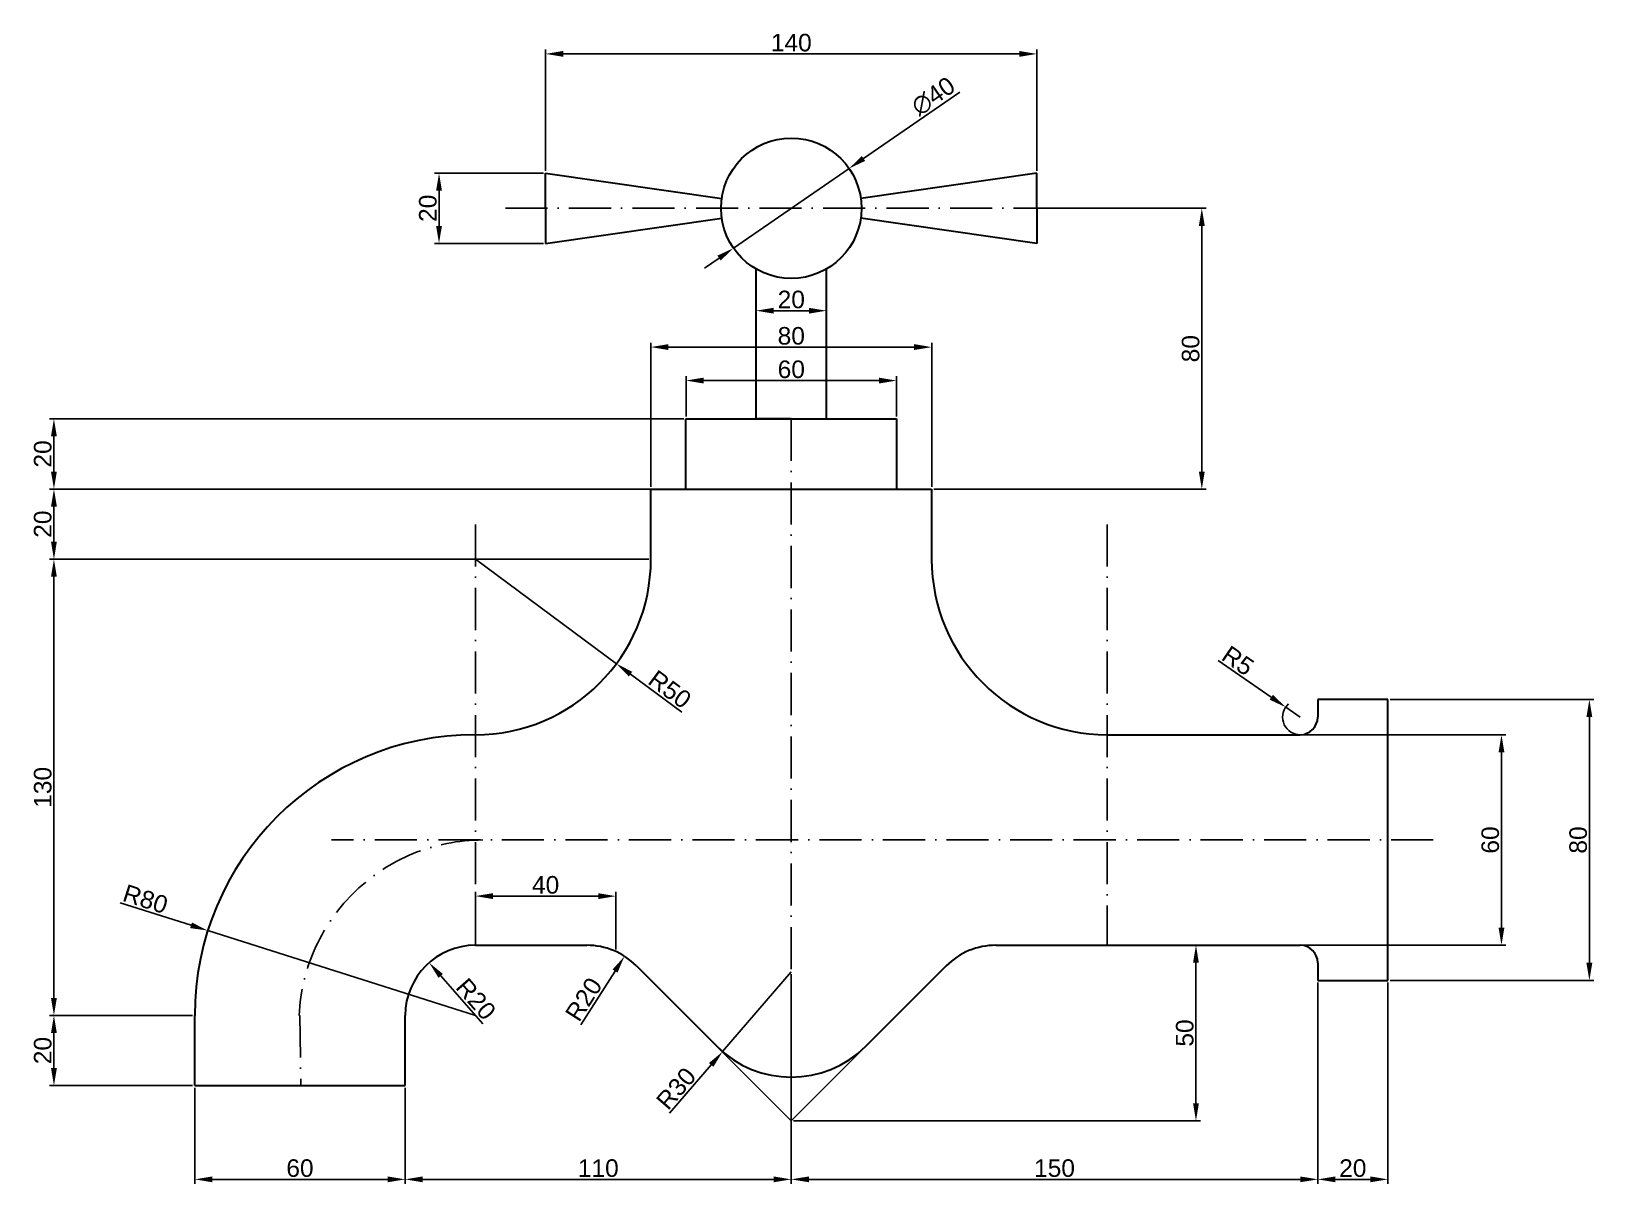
# Model space of a CAD drawing. Extents: x 985 to 1430, y 1510 to 1838.
import ezdxf

# ---------------------------------------------------------------- set-up
doc = ezdxf.new("R2010")
doc.units = 12
doc.linetypes.add('ACAD_ISO10W100', pattern=[18, 12, -3, 0, -3])
doc.layers.get('0').update_dxf_attribs({"lineweight": 30})
doc.layers.add('cotas', color=7, linetype='Continuous')
doc.layers.add('ejes', color=7, linetype='ACAD_ISO10W100')
doc.styles.get("Standard").update_dxf_attribs({"font": 'ARIAL.TTF'})
doc.dimstyles.new('ISO-35', dxfattribs={"dimtxt": 5, "dimasz": 5, "dimexe": 1.25, "dimexo": 0.625, "dimtad": 1, "dimtxsty": 'Standard', "dimcen": 0, "dimadec": 0, "dimazin": 0, "dimtfac": 1, "dimtmove": 0, "dimatfit": 3, "dimfxl": 1, "dimarcsym": 1})

# ---------------------------------------------------------------- blocks, each defined once
blk = doc.blocks.new('*D1')
at = {"layer": 'cotas', "color": 0, "lineweight": -2}
for p, q in [((1031.42, 1536.89), (1031.42, 1509.56)), ((1091.42, 1536.89), (1091.42, 1509.56)), ((1036.42, 1510.81), (1086.42, 1510.81))]:
    blk.add_line(p, q, dxfattribs=at)
at = {"layer": 'cotas', "color": 0}
for points in [[(1036.42, 1511.64), (1036.42, 1509.98), (1031.42, 1510.81)], [(1086.42, 1511.64), (1086.42, 1509.98), (1091.42, 1510.81)]]:
    blk.add_solid(points, dxfattribs=at)
at = {"layer": 'Defpoints', "color": 0}
for p in [(1031.42, 1537.51), (1091.42, 1537.51), (1091.42, 1510.81)]:
    blk.add_point(p, dxfattribs=at)
at = {"layer": 'cotas', "color": 0, "insert": (1061.42, 1513.99), "char_height": 5, "attachment_point": 5}
blk.add_mtext('60', dxfattribs=at)
blk = doc.blocks.new('*D2')
at = {"layer": 'cotas', "color": 0, "lineweight": -2}
for p, q in [((1010.15, 1589.63), (1030.4, 1583.21)), ((1111.42, 1557.51), (1035.16, 1581.7))]:
    blk.add_line(p, q, dxfattribs=at)
at = {"layer": 'cotas', "color": 0}
blk.add_solid([(1030.65, 1584), (1030.14, 1582.41), (1035.16, 1581.7)], dxfattribs=at)
at = {"layer": 'Defpoints', "color": 0}
for p in [(1035.16, 1581.7), (1111.42, 1557.51)]:
    blk.add_point(p, dxfattribs=at)
at = {"layer": 'cotas', "color": 0, "insert": (1017.39, 1590.66), "char_height": 5, "attachment_point": 5, "rotation": 342.4057}
blk.add_mtext('R80', dxfattribs=at)
blk = doc.blocks.new('*D3')
at = {"layer": 'cotas', "color": 0, "lineweight": -2}
blk.add_line((1113.52, 1555.12), (1101.53, 1568.79), dxfattribs=at)
at = {"layer": 'cotas', "color": 0}
blk.add_solid([(1102.16, 1569.34), (1100.9, 1568.24), (1098.23, 1572.55)], dxfattribs=at)
at = {"layer": 'Defpoints', "color": 0}
for p in [(1098.23, 1572.55), (1111.42, 1557.51)]:
    blk.add_point(p, dxfattribs=at)
at = {"layer": 'cotas', "color": 0, "insert": (1111.56, 1562.17), "char_height": 5, "attachment_point": 5, "rotation": 311.2405}
blk.add_mtext('R20', dxfattribs=at)
blk = doc.blocks.new('*D4')
at = {"layer": 'cotas', "color": 0, "lineweight": -2}
for p, q in [((1201.42, 1569.31), (1201.42, 1509.56)), ((1091.42, 1536.26), (1091.42, 1509.56)), ((1096.42, 1510.81), (1196.42, 1510.81))]:
    blk.add_line(p, q, dxfattribs=at)
at = {"layer": 'cotas', "color": 0}
for points in [[(1096.42, 1511.64), (1096.42, 1509.98), (1091.42, 1510.81)], [(1196.42, 1511.64), (1196.42, 1509.98), (1201.42, 1510.81)]]:
    blk.add_solid(points, dxfattribs=at)
at = {"layer": 'Defpoints', "color": 0}
for p in [(1201.42, 1569.94), (1091.42, 1536.89), (1201.42, 1510.81)]:
    blk.add_point(p, dxfattribs=at)
at = {"layer": 'cotas', "color": 0, "insert": (1146.42, 1513.99), "char_height": 5, "attachment_point": 5}
blk.add_mtext('110', dxfattribs=at)
blk = doc.blocks.new('*D5')
at = {"layer": 'cotas', "color": 0, "lineweight": -2}
blk.add_line((1141.42, 1554.83), (1151.2, 1570.16), dxfattribs=at)
at = {"layer": 'cotas', "color": 0}
blk.add_solid([(1150.5, 1570.61), (1151.9, 1569.71), (1153.89, 1574.38)], dxfattribs=at)
at = {"layer": 'Defpoints', "color": 0}
for p in [(1153.89, 1574.38), (1143.13, 1557.51)]:
    blk.add_point(p, dxfattribs=at)
at = {"layer": 'cotas', "color": 0, "insert": (1142.29, 1562.1), "char_height": 5, "attachment_point": 5, "rotation": 57.4692}
blk.add_mtext('R20', dxfattribs=at)
blk = doc.blocks.new('*D6')
at = {"layer": 'cotas', "color": 0, "lineweight": -2}
for p, q in [((1111.42, 1578.14), (1111.42, 1592.77)), ((1116.42, 1591.52), (1146.42, 1591.52)), ((1151.42, 1576.34), (1151.42, 1592.77))]:
    blk.add_line(p, q, dxfattribs=at)
at = {"layer": 'cotas', "color": 0}
for points in [[(1116.42, 1592.35), (1116.42, 1590.68), (1111.42, 1591.52)], [(1146.42, 1592.35), (1146.42, 1590.68), (1151.42, 1591.52)]]:
    blk.add_solid(points, dxfattribs=at)
at = {"layer": 'Defpoints', "color": 0}
for p in [(1151.42, 1591.52), (1111.42, 1577.51), (1151.42, 1575.72)]:
    blk.add_point(p, dxfattribs=at)
at = {"layer": 'cotas', "color": 0, "insert": (1131.42, 1594.7), "char_height": 5, "attachment_point": 5}
blk.add_mtext('40', dxfattribs=at)
blk = doc.blocks.new('*D7')
at = {"layer": 'cotas', "color": 0, "lineweight": -2}
for p, q in [((1351.42, 1566.89), (1351.42, 1509.56)), ((1201.42, 1511.43), (1201.42, 1512.06)), ((1206.42, 1510.81), (1346.42, 1510.81))]:
    blk.add_line(p, q, dxfattribs=at)
at = {"layer": 'cotas', "color": 0}
for points in [[(1206.42, 1511.64), (1206.42, 1509.98), (1201.42, 1510.81)], [(1346.42, 1511.64), (1346.42, 1509.98), (1351.42, 1510.81)]]:
    blk.add_solid(points, dxfattribs=at)
at = {"layer": 'Defpoints', "color": 0}
for p in [(1351.42, 1567.51), (1201.42, 1510.81), (1351.42, 1510.81)]:
    blk.add_point(p, dxfattribs=at)
at = {"layer": 'cotas', "color": 0, "insert": (1276.42, 1513.99), "char_height": 5, "attachment_point": 5}
blk.add_mtext('150', dxfattribs=at)
blk = doc.blocks.new('*D8')
at = {"layer": 'cotas', "color": 0, "lineweight": -2}
for p, q in [((1351.42, 1566.89), (1351.42, 1509.56)), ((1371.42, 1566.89), (1371.42, 1509.56)), ((1366.42, 1510.81), (1356.42, 1510.81))]:
    blk.add_line(p, q, dxfattribs=at)
at = {"layer": 'cotas', "color": 0}
for points in [[(1356.42, 1511.64), (1356.42, 1509.98), (1351.42, 1510.81)], [(1366.42, 1511.64), (1366.42, 1509.98), (1371.42, 1510.81)]]:
    blk.add_solid(points, dxfattribs=at)
at = {"layer": 'Defpoints', "color": 0}
for p in [(1351.42, 1567.51), (1371.42, 1567.51), (1351.42, 1510.81)]:
    blk.add_point(p, dxfattribs=at)
at = {"layer": 'cotas', "color": 0, "insert": (1361.42, 1513.99), "char_height": 5, "attachment_point": 5}
blk.add_mtext('20', dxfattribs=at)
blk = doc.blocks.new('*D9')
at = {"layer": 'cotas', "color": 0, "lineweight": -2}
for p, q in [((1372.04, 1647.51), (1430.07, 1647.51)), ((1428.82, 1572.51), (1428.82, 1642.51)), ((1372.04, 1567.51), (1430.07, 1567.51))]:
    blk.add_line(p, q, dxfattribs=at)
at = {"layer": 'cotas', "color": 0}
for points in [[(1427.99, 1642.51), (1429.66, 1642.51), (1428.82, 1647.51)], [(1427.99, 1572.51), (1429.66, 1572.51), (1428.82, 1567.51)]]:
    blk.add_solid(points, dxfattribs=at)
at = {"layer": 'Defpoints', "color": 0}
for p in [(1371.42, 1647.51), (1428.82, 1647.51), (1371.42, 1567.51)]:
    blk.add_point(p, dxfattribs=at)
at = {"layer": 'cotas', "color": 0, "insert": (1425.65, 1607.51), "char_height": 5, "attachment_point": 5, "rotation": 90}
blk.add_mtext('80', dxfattribs=at)
blk = doc.blocks.new('*D10')
at = {"layer": 'cotas', "color": 0, "lineweight": -2}
for p, q in [((1347.04, 1637.51), (1405.03, 1637.51)), ((1403.78, 1632.51), (1403.78, 1582.51)), ((1347.04, 1577.51), (1405.03, 1577.51))]:
    blk.add_line(p, q, dxfattribs=at)
at = {"layer": 'cotas', "color": 0}
for points in [[(1402.95, 1632.51), (1404.61, 1632.51), (1403.78, 1637.51)], [(1402.95, 1582.51), (1404.61, 1582.51), (1403.78, 1577.51)]]:
    blk.add_solid(points, dxfattribs=at)
at = {"layer": 'Defpoints', "color": 0}
for p in [(1346.42, 1637.51), (1346.42, 1577.51), (1403.78, 1577.51)]:
    blk.add_point(p, dxfattribs=at)
at = {"layer": 'cotas', "color": 0, "insert": (1400.6, 1607.51), "char_height": 5, "attachment_point": 5, "rotation": 90}
blk.add_mtext('60', dxfattribs=at)
blk = doc.blocks.new('*D11')
at = {"layer": 'cotas', "color": 0, "lineweight": -2}
for p, q in [((1201.42, 1569.94), (1181.85, 1547.2)), ((1166.73, 1529.63), (1178.59, 1543.41))]:
    blk.add_line(p, q, dxfattribs=at)
at = {"layer": 'cotas', "color": 0}
blk.add_solid([(1177.96, 1543.95), (1179.22, 1542.87), (1181.85, 1547.2)], dxfattribs=at)
at = {"layer": 'Defpoints', "color": 0}
for p in [(1201.42, 1569.94), (1181.85, 1547.2)]:
    blk.add_point(p, dxfattribs=at)
at = {"layer": 'cotas', "color": 0, "insert": (1168.62, 1536.7), "char_height": 5, "attachment_point": 5, "rotation": 49.2861}
blk.add_mtext('R30', dxfattribs=at)
blk = doc.blocks.new('*D12')
at = {"layer": 'cotas', "color": 0, "lineweight": -2}
for p, q in [((1303.69, 1577.51), (1317.98, 1577.51)), ((1316.73, 1532.51), (1316.73, 1572.51)), ((1202.04, 1527.51), (1317.98, 1527.51))]:
    blk.add_line(p, q, dxfattribs=at)
at = {"layer": 'cotas', "color": 0}
for points in [[(1315.89, 1572.51), (1317.56, 1572.51), (1316.73, 1577.51)], [(1315.89, 1532.51), (1317.56, 1532.51), (1316.73, 1527.51)]]:
    blk.add_solid(points, dxfattribs=at)
at = {"layer": 'Defpoints', "color": 0}
for p in [(1303.06, 1577.51), (1316.73, 1577.51), (1201.42, 1527.51)]:
    blk.add_point(p, dxfattribs=at)
at = {"layer": 'cotas', "color": 0, "insert": (1313.55, 1552.51), "char_height": 5, "attachment_point": 5, "rotation": 90}
blk.add_mtext('50', dxfattribs=at)
blk = doc.blocks.new('*D13')
at = {"layer": 'cotas', "color": 0, "lineweight": -2}
for p, q in [((1249.46, 1820.63), (1222, 1801.7)), ((1184.95, 1776.16), (1217.89, 1798.86)), ((1180.83, 1773.33), (1176.72, 1770.49))]:
    blk.add_line(p, q, dxfattribs=at)
at = {"layer": 'cotas', "color": 0}
for points in [[(1221.53, 1802.39), (1222.48, 1801.01), (1217.89, 1798.86)], [(1180.36, 1774.01), (1181.31, 1772.64), (1184.95, 1776.16)]]:
    blk.add_solid(points, dxfattribs=at)
at = {"layer": 'Defpoints', "color": 0}
for p in [(1217.89, 1798.86), (1184.95, 1776.16)]:
    blk.add_point(p, dxfattribs=at)
at = {"layer": 'cotas', "color": 0, "insert": (1241.89, 1819.43), "char_height": 5, "attachment_point": 5, "rotation": 34.5758}
blk.add_mtext('∅40', dxfattribs=at)
blk = doc.blocks.new('*D14')
at = {"layer": 'cotas', "color": 0, "lineweight": -2}
for p, q in [((1161.42, 1708.14), (1161.42, 1749.21)), ((1166.42, 1747.96), (1236.42, 1747.96)), ((1241.42, 1708.14), (1241.42, 1749.21))]:
    blk.add_line(p, q, dxfattribs=at)
at = {"layer": 'cotas', "color": 0}
for points in [[(1166.42, 1748.8), (1166.42, 1747.13), (1161.42, 1747.96)], [(1236.42, 1748.8), (1236.42, 1747.13), (1241.42, 1747.96)]]:
    blk.add_solid(points, dxfattribs=at)
at = {"layer": 'Defpoints', "color": 0}
for p in [(1241.42, 1747.96), (1161.42, 1707.51), (1241.42, 1707.51)]:
    blk.add_point(p, dxfattribs=at)
at = {"layer": 'cotas', "color": 0, "insert": (1201.42, 1751.14), "char_height": 5, "attachment_point": 5}
blk.add_mtext('80', dxfattribs=at)
blk = doc.blocks.new('*D15')
at = {"layer": 'cotas', "color": 0, "lineweight": -2}
for p, q in [((1171.42, 1728.14), (1171.42, 1739.67)), ((1176.42, 1738.42), (1226.42, 1738.42)), ((1231.42, 1728.14), (1231.42, 1739.67))]:
    blk.add_line(p, q, dxfattribs=at)
at = {"layer": 'cotas', "color": 0}
for points in [[(1176.42, 1739.25), (1176.42, 1737.59), (1171.42, 1738.42)], [(1226.42, 1739.25), (1226.42, 1737.59), (1231.42, 1738.42)]]:
    blk.add_solid(points, dxfattribs=at)
at = {"layer": 'Defpoints', "color": 0}
for p in [(1231.42, 1738.42), (1171.42, 1727.51), (1231.42, 1727.51)]:
    blk.add_point(p, dxfattribs=at)
at = {"layer": 'cotas', "color": 0, "insert": (1201.42, 1741.6), "char_height": 5, "attachment_point": 5}
blk.add_mtext('60', dxfattribs=at)
blk = doc.blocks.new('*D16')
at = {"layer": 'cotas', "color": 0, "lineweight": -2}
for p, q in [((1191.42, 1746.29), (1191.42, 1759.58)), ((1211.42, 1746.29), (1211.42, 1759.58)), ((1196.42, 1758.33), (1206.42, 1758.33))]:
    blk.add_line(p, q, dxfattribs=at)
at = {"layer": 'cotas', "color": 0}
for points in [[(1196.42, 1759.16), (1196.42, 1757.49), (1191.42, 1758.33)], [(1206.42, 1759.16), (1206.42, 1757.49), (1211.42, 1758.33)]]:
    blk.add_solid(points, dxfattribs=at)
at = {"layer": 'Defpoints', "color": 0}
for p in [(1211.42, 1758.33), (1191.42, 1745.66), (1211.42, 1745.66)]:
    blk.add_point(p, dxfattribs=at)
at = {"layer": 'cotas', "color": 0, "insert": (1201.42, 1761.5), "char_height": 5, "attachment_point": 5}
blk.add_mtext('20', dxfattribs=at)
blk = doc.blocks.new('*D17')
at = {"layer": 'cotas', "color": 0, "lineweight": -2}
for p, q in [((1131.42, 1798.14), (1131.42, 1832.75)), ((1136.42, 1831.5), (1266.42, 1831.5)), ((1271.42, 1798.14), (1271.42, 1832.75))]:
    blk.add_line(p, q, dxfattribs=at)
at = {"layer": 'cotas', "color": 0}
for points in [[(1136.42, 1832.33), (1136.42, 1830.67), (1131.42, 1831.5)], [(1266.42, 1832.33), (1266.42, 1830.67), (1271.42, 1831.5)]]:
    blk.add_solid(points, dxfattribs=at)
at = {"layer": 'Defpoints', "color": 0}
for p in [(1271.42, 1831.5), (1131.42, 1797.51), (1271.42, 1797.51)]:
    blk.add_point(p, dxfattribs=at)
at = {"layer": 'cotas', "color": 0, "insert": (1201.42, 1834.68), "char_height": 5, "attachment_point": 5}
blk.add_mtext('140', dxfattribs=at)
blk = doc.blocks.new('*D18')
at = {"layer": 'cotas', "color": 0, "lineweight": -2}
for p, q in [((1111.42, 1687.51), (1151.59, 1657.75)), ((1170.22, 1643.95), (1155.61, 1654.77))]:
    blk.add_line(p, q, dxfattribs=at)
at = {"layer": 'cotas', "color": 0}
blk.add_solid([(1156.11, 1655.44), (1155.12, 1654.1), (1151.59, 1657.75)], dxfattribs=at)
at = {"layer": 'Defpoints', "color": 0}
for p in [(1111.42, 1687.51), (1151.59, 1657.75)]:
    blk.add_point(p, dxfattribs=at)
at = {"layer": 'cotas', "color": 0, "insert": (1166.82, 1650.43), "char_height": 5, "attachment_point": 5, "rotation": 323.4666}
blk.add_mtext('R50', dxfattribs=at)
blk = doc.blocks.new('*D19')
at = {"layer": 'cotas', "color": 0, "lineweight": -2}
for p, q in [((1272.04, 1787.51), (1319.64, 1787.51)), ((1318.39, 1712.51), (1318.39, 1782.51)), ((1242.04, 1707.51), (1319.64, 1707.51))]:
    blk.add_line(p, q, dxfattribs=at)
at = {"layer": 'cotas', "color": 0}
for points in [[(1317.56, 1782.51), (1319.23, 1782.51), (1318.39, 1787.51)], [(1317.56, 1712.51), (1319.23, 1712.51), (1318.39, 1707.51)]]:
    blk.add_solid(points, dxfattribs=at)
at = {"layer": 'Defpoints', "color": 0}
for p in [(1271.42, 1787.51), (1318.39, 1787.51), (1241.42, 1707.51)]:
    blk.add_point(p, dxfattribs=at)
at = {"layer": 'cotas', "color": 0, "insert": (1315.22, 1747.51), "char_height": 5, "attachment_point": 5, "rotation": 90}
blk.add_mtext('80', dxfattribs=at)
blk = doc.blocks.new('*D20')
at = {"layer": 'cotas', "color": 0, "lineweight": -2}
for p, q in [((1130.79, 1797.51), (1099.79, 1797.51)), ((1101.04, 1792.51), (1101.04, 1782.51)), ((1130.79, 1777.51), (1099.79, 1777.51))]:
    blk.add_line(p, q, dxfattribs=at)
at = {"layer": 'cotas', "color": 0}
for points in [[(1100.21, 1792.51), (1101.88, 1792.51), (1101.04, 1797.51)], [(1100.21, 1782.51), (1101.88, 1782.51), (1101.04, 1777.51)]]:
    blk.add_solid(points, dxfattribs=at)
at = {"layer": 'Defpoints', "color": 0}
for p in [(1131.42, 1797.51), (1101.04, 1777.51), (1131.42, 1777.51)]:
    blk.add_point(p, dxfattribs=at)
at = {"layer": 'cotas', "color": 0, "insert": (1097.87, 1787.51), "char_height": 5, "attachment_point": 5, "rotation": 90}
blk.add_mtext('20', dxfattribs=at)
blk = doc.blocks.new('*D21')
at = {"layer": 'cotas', "color": 0, "lineweight": -2}
for p, q in [((1030.79, 1557.51), (990.07, 1557.51)), ((991.32, 1542.51), (991.32, 1552.51)), ((1030.79, 1537.51), (990.07, 1537.51))]:
    blk.add_line(p, q, dxfattribs=at)
at = {"layer": 'cotas', "color": 0}
for points in [[(990.48, 1552.51), (992.15, 1552.51), (991.32, 1557.51)], [(990.48, 1542.51), (992.15, 1542.51), (991.32, 1537.51)]]:
    blk.add_solid(points, dxfattribs=at)
at = {"layer": 'Defpoints', "color": 0}
for p in [(991.32, 1557.51), (1031.42, 1557.51), (1031.42, 1537.51)]:
    blk.add_point(p, dxfattribs=at)
at = {"layer": 'cotas', "color": 0, "insert": (988.14, 1547.51), "char_height": 5, "attachment_point": 5, "rotation": 90}
blk.add_mtext('20', dxfattribs=at)
blk = doc.blocks.new('*D22')
at = {"layer": 'cotas', "color": 0, "lineweight": -2}
for p, q in [((1170.79, 1727.51), (990.07, 1727.51)), ((991.32, 1722.51), (991.32, 1712.51)), ((1170.79, 1707.51), (990.07, 1707.51))]:
    blk.add_line(p, q, dxfattribs=at)
at = {"layer": 'cotas', "color": 0}
for points in [[(990.48, 1722.51), (992.15, 1722.51), (991.32, 1727.51)], [(990.48, 1712.51), (992.15, 1712.51), (991.32, 1707.51)]]:
    blk.add_solid(points, dxfattribs=at)
at = {"layer": 'Defpoints', "color": 0}
for p in [(1171.42, 1727.51), (991.32, 1707.51), (1171.42, 1707.51)]:
    blk.add_point(p, dxfattribs=at)
at = {"layer": 'cotas', "color": 0, "insert": (988.14, 1717.51), "char_height": 5, "attachment_point": 5, "rotation": 90}
blk.add_mtext('20', dxfattribs=at)
blk = doc.blocks.new('*D23')
at = {"layer": 'cotas', "color": 0, "lineweight": -2}
for p, q in [((1160.79, 1687.51), (990.07, 1687.51)), ((991.32, 1562.51), (991.32, 1682.51)), ((1030.17, 1557.51), (990.07, 1557.51))]:
    blk.add_line(p, q, dxfattribs=at)
at = {"layer": 'cotas', "color": 0}
for points in [[(990.48, 1682.51), (992.15, 1682.51), (991.32, 1687.51)], [(990.48, 1562.51), (992.15, 1562.51), (991.32, 1557.51)]]:
    blk.add_solid(points, dxfattribs=at)
at = {"layer": 'Defpoints', "color": 0}
for p in [(991.32, 1687.51), (1161.42, 1687.51), (1030.79, 1557.51)]:
    blk.add_point(p, dxfattribs=at)
at = {"layer": 'cotas', "color": 0, "insert": (988.14, 1622.51), "char_height": 5, "attachment_point": 5, "rotation": 90}
blk.add_mtext('130', dxfattribs=at)
blk = doc.blocks.new('*D24')
at = {"layer": 'cotas', "color": 0, "lineweight": -2}
for p, q in [((1160.79, 1707.51), (990.07, 1707.51)), ((991.32, 1702.51), (991.32, 1692.51)), ((1160.17, 1687.51), (990.07, 1687.51))]:
    blk.add_line(p, q, dxfattribs=at)
at = {"layer": 'cotas', "color": 0}
for points in [[(990.48, 1702.51), (992.15, 1702.51), (991.32, 1707.51)], [(990.48, 1692.51), (992.15, 1692.51), (991.32, 1687.51)]]:
    blk.add_solid(points, dxfattribs=at)
at = {"layer": 'Defpoints', "color": 0}
for p in [(1161.42, 1707.51), (991.32, 1687.51), (1160.79, 1687.51)]:
    blk.add_point(p, dxfattribs=at)
at = {"layer": 'cotas', "color": 0, "insert": (988.14, 1697.51), "char_height": 5, "attachment_point": 5, "rotation": 90}
blk.add_mtext('20', dxfattribs=at)
blk = doc.blocks.new('*D25')
at = {"layer": 'cotas', "color": 0, "lineweight": -2}
for p, q in [((1323.03, 1658.64), (1338.19, 1648.19)), ((1346.42, 1642.51), (1342.3, 1645.35))]:
    blk.add_line(p, q, dxfattribs=at)
blk.add_arc((1346.42, 1642.51), 5, 131.0898, 262.838, dxfattribs=at)
at = {"layer": 'cotas', "color": 0}
blk.add_solid([(1338.66, 1648.88), (1337.71, 1647.5), (1342.3, 1645.35)], dxfattribs=at)
at = {"layer": 'Defpoints', "color": 0}
for p in [(1342.3, 1645.35), (1346.42, 1642.51)]:
    blk.add_point(p, dxfattribs=at)
at = {"layer": 'cotas', "color": 0, "insert": (1328.68, 1658.59), "char_height": 5, "attachment_point": 5, "rotation": 325.4137}
blk.add_mtext('R5', dxfattribs=at)

msp = doc.modelspace()

# ---------------------------------------------------------------- linework, layer by layer
for p, q in [((1131.419, 1787.513), (1131.419, 1797.513)), ((1131.419, 1797.513), (1181.62, 1790.342)), ((1271.419, 1797.513), (1221.218, 1790.342)), ((1271.419, 1787.513), (1271.419, 1797.513)), ((1131.419, 1787.513), (1131.419, 1777.513)), ((1271.419, 1787.513), (1271.419, 1777.513)), ((1131.419, 1777.513), (1181.62, 1784.685)), ((1271.419, 1777.513), (1221.218, 1784.685)), ((1191.419, 1727.513), (1191.419, 1770.193)), ((1211.419, 1727.513), (1211.419, 1770.193)), ((1171.419, 1707.513), (1171.419, 1727.513)), ((1171.419, 1727.513), (1231.419, 1727.513)), ((1201.419, 1727.513), (1191.419, 1727.513)), ((1201.419, 1727.513), (1211.419, 1727.513)), ((1231.419, 1727.513), (1231.419, 1707.513)), ((1161.419, 1687.513), (1161.419, 1707.513)), ((1161.419, 1707.513), (1241.419, 1707.513)), ((1161.419, 1707.513), (1171.419, 1707.513)), ((1241.419, 1707.513), (1241.419, 1687.513)), ((1371.419, 1647.513), (1351.419, 1647.513)), ((1351.419, 1647.513), (1351.419, 1642.513)), ((1371.419, 1567.513), (1371.419, 1647.513)), ((1291.419, 1637.513), (1346.419, 1637.513)), ((1111.419, 1577.513), (1143.135, 1577.513)), ((1259.703, 1577.513), (1346.419, 1577.513)), ((1157.277, 1571.655), (1180.206, 1548.726)), ((1245.561, 1571.655), (1222.632, 1548.726)), ((1351.419, 1572.513), (1351.419, 1567.513)), ((1351.419, 1567.513), (1371.419, 1567.513)), ((1031.419, 1537.513), (1031.419, 1557.513)), ((1091.419, 1537.513), (1091.419, 1557.513)), ((1031.419, 1537.513), (1091.419, 1537.513))]:
    msp.add_line(p, q)
msp.add_circle((1201.419, 1787.513), 20)
for centre, radius, start, end in [((1111.419, 1687.513), 50, 270, 0), ((1291.419, 1687.513), 50, 180, 270), ((1346.419, 1642.513), 5, 270, 0), ((1111.419, 1557.513), 80, 90, 180), ((1111.419, 1557.513), 20, 90, 180), ((1143.135, 1557.513), 20, 45, 90), ((1259.703, 1557.513), 20, 90, 135), ((1346.419, 1572.513), 5, 0, 90), ((1201.419, 1569.94), 30, 225, 315)]:
    msp.add_arc(centre, radius, start, end)
at = {"layer": 'cotas'}
for p, q in [((1201.419, 1727.513), (1186.419, 1727.513)), ((1201.419, 1527.513), (1168.741, 1560.191)), ((1201.419, 1527.513), (1234.097, 1560.191))]:
    msp.add_line(p, q, dxfattribs=at)
at = {"layer": 'ejes'}
for p, q in [((1119.976, 1787.513), (1279.481, 1787.513)), ((1111.419, 1697.421), (1111.419, 1577.513)), ((1291.419, 1697.421), (1291.419, 1577.513)), ((1384.352, 1607.513), (1070.402, 1607.513)), ((1061.419, 1557.513), (1061.68, 1537.513))]:
    msp.add_line(p, q, dxfattribs=at)
at = {"layer": 'ejes', "linetype": 'ACAD_ISO10W100'}
msp.add_line((1201.419, 1727.513), (1201.419, 1527.13), dxfattribs=at)
at = {"layer": 'ejes'}
msp.add_arc((1113.516, 1555.122), 52.392, 90, 177.38371, dxfattribs=at)

# ---------------------------------------------------------------- dimensions: what is measured, and where the dimension line sits
at = {"layer": 'cotas'}
for base, p1, p2, picture, middle in [((1271.419, 1831.498), (1131.419, 1797.513), (1271.419, 1797.513), '*D17', (1201.419, 1834.676)), ((1231.419, 1738.421), (1171.419, 1727.513), (1231.419, 1727.513), '*D15', (1201.419, 1741.599)), ((1151.419, 1591.517), (1111.419, 1577.513), (1151.419, 1575.717), '*D6', (1131.419, 1594.695)), ((1201.419, 1510.809), (1091.419, 1536.888), (1201.419, 1569.94), '*D4', (1146.419, 1513.987)), ((1351.419, 1510.809), (1201.419, 1510.809), (1351.419, 1567.513), '*D7', (1276.419, 1513.987)), ((1351.419, 1510.809), (1371.419, 1567.513), (1351.419, 1567.513), '*D8', (1361.419, 1513.987)), ((1091.419, 1510.809), (1031.419, 1537.513), (1091.419, 1537.513), '*D1', (1061.419, 1513.987))]:
    dim = msp.add_linear_dim(base=base, p1=p1, p2=p2, dimstyle='ISO-35', dxfattribs=at)
    dim.commit()
    dim.dimension.update_dxf_attribs({"geometry": picture, "text_midpoint": middle})
dim = msp.add_diameter_dim_2p(p1=(1184.952, 1776.163), p2=(1217.887, 1798.863), dimstyle='ISO-35', dxfattribs=at)
dim.commit()
dim.dimension.update_dxf_attribs({"geometry": '*D13', "text_midpoint": (1243.768, 1816.701), "dimtype": 163})
for base, p1, p2, picture, middle in [((1101.044, 1777.513), (1131.419, 1797.513), (1131.419, 1777.513), '*D20', (1097.867, 1787.513)), ((1318.394, 1787.513), (1241.419, 1707.513), (1271.419, 1787.513), '*D19', (1315.216, 1747.513)), ((991.316, 1707.513), (1171.419, 1727.513), (1171.419, 1707.513), '*D22', (988.138, 1717.513)), ((991.316, 1687.513), (1161.419, 1707.513), (1160.794, 1687.513), '*D24', (988.138, 1697.513)), ((991.316, 1687.513), (1030.794, 1557.513), (1161.419, 1687.513), '*D23', (988.136, 1622.513)), ((1428.823, 1647.513), (1371.419, 1567.513), (1371.419, 1647.513), '*D9', (1425.646, 1607.513)), ((1403.781, 1577.513), (1346.419, 1637.513), (1346.419, 1577.513), '*D10', (1400.603, 1607.513)), ((1316.727, 1577.513), (1201.419, 1527.513), (1303.061, 1577.513), '*D12', (1313.549, 1552.513)), ((991.316, 1557.513), (1031.419, 1537.513), (1031.419, 1557.513), '*D21', (988.138, 1547.513))]:
    dim = msp.add_linear_dim(base=base, p1=p1, p2=p2, angle=90, dimstyle='ISO-35', dxfattribs=at)
    dim.commit()
    dim.dimension.update_dxf_attribs({"geometry": picture, "text_midpoint": middle})
for base, p1, p2, picture, middle in [((1211.419, 1758.326), (1191.419, 1745.66), (1211.419, 1745.66), '*D16', (1201.419, 1758.326)), ((1241.419, 1747.963), (1161.419, 1707.513), (1241.419, 1707.513), '*D14', (1201.419, 1747.963))]:
    dim = msp.add_linear_dim(base=base, p1=p1, p2=p2, dimstyle='ISO-35', dxfattribs=at)
    dim.commit()
    dim.dimension.update_dxf_attribs({"geometry": picture, "text_midpoint": middle, "dimtype": 160})
for center, mpoint, picture, middle in [((1111.419, 1687.513), (1151.595, 1657.749), '*D18', (1166.817, 1650.426)), ((1201.419, 1569.94), (1181.851, 1547.2), '*D11', (1168.619, 1536.699))]:
    dim = msp.add_radius_dim(center=center, mpoint=mpoint, dimstyle='ISO-35', dxfattribs=at)
    dim.commit()
    dim.dimension.update_dxf_attribs({"geometry": picture, "text_midpoint": middle})
for center, mpoint, picture, middle in [((1346.419, 1642.513), (1342.303, 1645.351), '*D25', (1326.884, 1655.983)), ((1111.419, 1557.513), (1035.161, 1581.695), '*D2', (1016.429, 1587.635)), ((1111.419, 1557.513), (1098.235, 1572.552), '*D3', (1109.171, 1560.077)), ((1143.135, 1557.513), (1153.89, 1574.375), '*D5', (1144.968, 1560.388))]:
    dim = msp.add_radius_dim(center=center, mpoint=mpoint, dimstyle='ISO-35', dxfattribs=at)
    dim.commit()
    dim.dimension.update_dxf_attribs({"geometry": picture, "text_midpoint": middle, "dimtype": 164})

doc.saveas('drawing.dxf')
